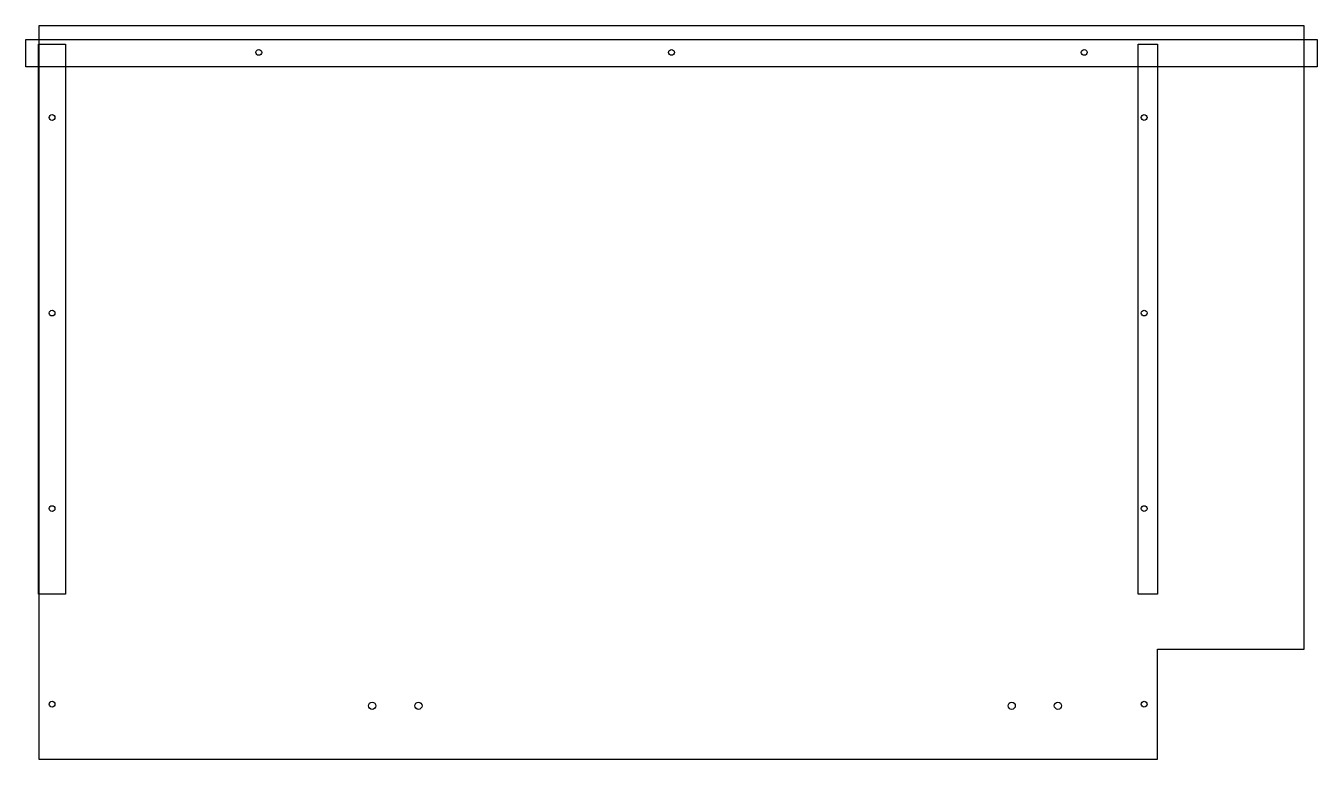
# Model space of a CAD drawing. Extents: x -0.3 to 34.9, y 0 to 20.
import ezdxf

# ---------------------------------------------------------------- set-up
doc = ezdxf.new("R2010")
doc.units = 0
for name, color, linetype in [('BLOCKDRILLPILOT', 6, 'CONTINUOUS'), ('BLOCKDRILLSYSTEM', 6, 'CONTINUOUS'), ('DadoBack', 6, 'CONTINUOUS'), ('PartCut', 1, 'CONTINUOUS')]:
    doc.layers.add(name, color=color, linetype=linetype)

msp = doc.modelspace()

# ---------------------------------------------------------------- linework, layer by layer
at = {"layer": 'BLOCKDRILLPILOT'}
for centre in [(6, 19.275), (17.25, 19.275), (28.5, 19.275), (0.365, 17.49999), (30.135, 17.49999), (0.365, 12.16666), (30.135, 12.16666), (0.365, 6.83333), (30.135, 6.83333), (0.365, 1.5), (30.135, 1.5)]:
    msp.add_circle(centre, 0.07874, dxfattribs=at)
at = {"layer": 'BLOCKDRILLSYSTEM'}
for centre in [(9.09154, 1.457), (10.35138, 1.457), (26.52362, 1.457), (27.78346, 1.457)]:
    msp.add_circle(centre, 0.09843, dxfattribs=at)
at = {"layer": 'DadoBack'}
for points in [[(-0.35, 18.885), (-0.35, 19.625), (34.85, 19.625), (34.85, 18.885)], [(-0.005, 19.5), (0.735, 19.5), (0.735, 4.5), (-0.005, 4.5)], [(29.97, 19.5), (30.5, 19.5), (30.5, 4.5), (29.97, 4.5)]]:
    msp.add_lwpolyline(points, close=True, dxfattribs=at)
at = {"layer": 'PartCut'}
msp.add_lwpolyline([(0, 0), (30.5, 0), (30.5, 3), (34.5, 3), (34.5, 20), (0, 20)], close=True, dxfattribs=at)

doc.saveas('drawing.dxf')
